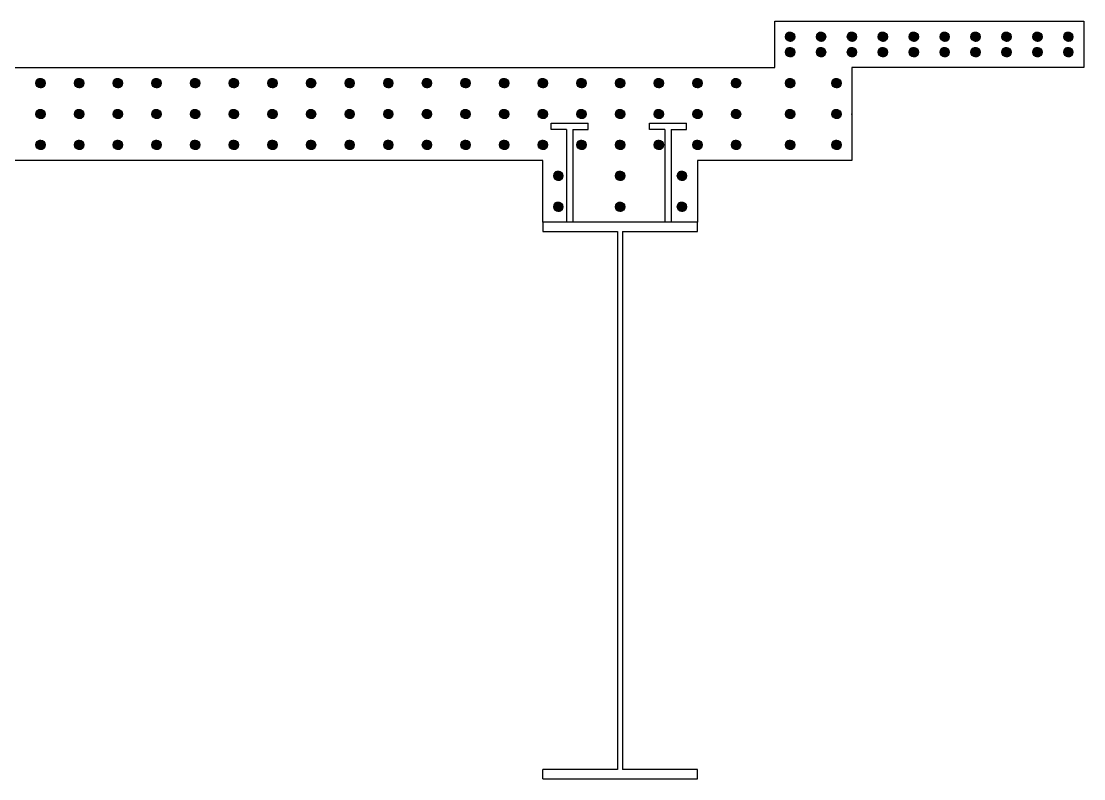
# Model space of a CAD drawing. Header units: inches. Extents: x 36 to 13036, y -2415 to 35.
# Drawn here: x 9598 to 13036, y -2415 to 35 of the extents above; entities that cross this region are included whole.
import ezdxf

# ---------------------------------------------------------------- set-up
doc = ezdxf.new("R2010")
doc.units = ezdxf.units.IN
doc.header["$MEASUREMENT"] = 0

msp = doc.modelspace()

# ---------------------------------------------------------------- hatches: boundary and pattern name
h = msp.add_hatch()
h.set_pattern_fill('ANSI31', color=256)
h.set_pattern_definition([(45, (11250, 250), (-0.088388348, 0.088388348), [])])
h.paths.add_polyline_path([(12100.6, -15.4, 1), (12070.6, -15.4, 1)])
h = msp.add_hatch()
h.set_pattern_fill('ANSI31', color=256)
h.set_pattern_definition([(45, (11350, 250), (-0.088388348, 0.088388348), [])])
h.paths.add_polyline_path([(12200.6, -15.4, 1), (12170.6, -15.4, 1)])
h = msp.add_hatch()
h.set_pattern_fill('ANSI31', color=256)
h.set_pattern_definition([(45, (11450, 250), (-0.088388348, 0.088388348), [])])
h.paths.add_polyline_path([(12300.6, -15.4, 1), (12270.6, -15.4, 1)])
h = msp.add_hatch()
h.set_pattern_fill('ANSI31', color=256)
h.set_pattern_definition([(45, (11550, 250), (-0.088388348, 0.088388348), [])])
h.paths.add_polyline_path([(12400.6, -15.4, 1), (12370.6, -15.4, 1)])
h = msp.add_hatch()
h.set_pattern_fill('ANSI31', color=256)
h.set_pattern_definition([(45, (11650, 250), (-0.088388348, 0.088388348), [])])
h.paths.add_polyline_path([(12500.6, -15.4, 1), (12470.6, -15.4, 1)])
h = msp.add_hatch()
h.set_pattern_fill('ANSI31', color=256)
h.set_pattern_definition([(45, (11750, 250), (-0.088388348, 0.088388348), [])])
h.paths.add_polyline_path([(12600.6, -15.4, 1), (12570.6, -15.4, 1)])
h = msp.add_hatch()
h.set_pattern_fill('ANSI31', color=256)
h.set_pattern_definition([(45, (11850, 250), (-0.088388348, 0.088388348), [])])
h.paths.add_polyline_path([(12700.6, -15.4, 1), (12670.6, -15.4, 1)])
h = msp.add_hatch()
h.set_pattern_fill('ANSI31', color=256)
h.set_pattern_definition([(45, (11950, 250), (-0.088388348, 0.088388348), [])])
h.paths.add_polyline_path([(12800.6, -15.4, 1), (12770.6, -15.4, 1)])
h = msp.add_hatch()
h.set_pattern_fill('ANSI31', color=256)
h.set_pattern_definition([(45, (12050, 250), (-0.088388348, 0.088388348), [])])
h.paths.add_polyline_path([(12900.6, -15.4, 1), (12870.6, -15.4, 1)])
h = msp.add_hatch()
h.set_pattern_fill('ANSI31', color=256)
h.set_pattern_definition([(45, (12150, 250), (-0.088388348, 0.088388348), [])])
h.paths.add_polyline_path([(13000.6, -15.4, 1), (12970.6, -15.4, 1)])
h = msp.add_hatch()
h.set_pattern_fill('ANSI31', color=256)
h.set_pattern_definition([(45, (11250, 200), (-0.088388348, 0.088388348), [])])
h.paths.add_polyline_path([(12100.6, -65.4, 1), (12070.6, -65.4, 1)])
h = msp.add_hatch()
h.set_pattern_fill('ANSI31', color=256)
h.set_pattern_definition([(45, (11350, 200), (-0.088388348, 0.088388348), [])])
h.paths.add_polyline_path([(12200.6, -65.4, 1), (12170.6, -65.4, 1)])
h = msp.add_hatch()
h.set_pattern_fill('ANSI31', color=256)
h.set_pattern_definition([(45, (11450, 200), (-0.088388348, 0.088388348), [])])
h.paths.add_polyline_path([(12300.6, -65.4, 1), (12270.6, -65.4, 1)])
h = msp.add_hatch()
h.set_pattern_fill('ANSI31', color=256)
h.set_pattern_definition([(45, (11550, 200), (-0.088388348, 0.088388348), [])])
h.paths.add_polyline_path([(12400.6, -65.4, 1), (12370.6, -65.4, 1)])
h = msp.add_hatch()
h.set_pattern_fill('ANSI31', color=256)
h.set_pattern_definition([(45, (11650, 200), (-0.088388348, 0.088388348), [])])
h.paths.add_polyline_path([(12500.6, -65.4, 1), (12470.6, -65.4, 1)])
h = msp.add_hatch()
h.set_pattern_fill('ANSI31', color=256)
h.set_pattern_definition([(45, (11750, 200), (-0.088388348, 0.088388348), [])])
h.paths.add_polyline_path([(12600.6, -65.4, 1), (12570.6, -65.4, 1)])
h = msp.add_hatch()
h.set_pattern_fill('ANSI31', color=256)
h.set_pattern_definition([(45, (11850, 200), (-0.088388348, 0.088388348), [])])
h.paths.add_polyline_path([(12700.6, -65.4, 1), (12670.6, -65.4, 1)])
h = msp.add_hatch()
h.set_pattern_fill('ANSI31', color=256)
h.set_pattern_definition([(45, (11950, 200), (-0.088388348, 0.088388348), [])])
h.paths.add_polyline_path([(12800.6, -65.4, 1), (12770.6, -65.4, 1)])
h = msp.add_hatch()
h.set_pattern_fill('ANSI31', color=256)
h.set_pattern_definition([(45, (12050, 200), (-0.088388348, 0.088388348), [])])
h.paths.add_polyline_path([(12900.6, -65.4, 1), (12870.6, -65.4, 1)])
h = msp.add_hatch()
h.set_pattern_fill('ANSI31', color=256)
h.set_pattern_definition([(45, (12150, 200), (-0.088388348, 0.088388348), [])])
h.paths.add_polyline_path([(13000.6, -65.4, 1), (12970.6, -65.4, 1)])
h = msp.add_hatch()
h.set_pattern_fill('ANSI31', color=256)
h.set_pattern_definition([(45, (8825, 100), (-0.088388348, 0.088388348), [])])
h.paths.add_polyline_path([(9675.6, -165.4, 1), (9645.6, -165.4, 1)])
h = msp.add_hatch()
h.set_pattern_fill('ANSI31', color=256)
h.set_pattern_definition([(45, (8950, 100), (-0.088388348, 0.088388348), [])])
h.paths.add_polyline_path([(9800.6, -165.4, 1), (9770.6, -165.4, 1)])
h = msp.add_hatch()
h.set_pattern_fill('ANSI31', color=256)
h.set_pattern_definition([(45, (9075, 100), (-0.088388348, 0.088388348), [])])
h.paths.add_polyline_path([(9925.6, -165.4, 1), (9895.6, -165.4, 1)])
h = msp.add_hatch()
h.set_pattern_fill('ANSI31', color=256)
h.set_pattern_definition([(45, (9200, 100), (-0.088388348, 0.088388348), [])])
h.paths.add_polyline_path([(10050.6, -165.4, 1), (10020.6, -165.4, 1)])
h = msp.add_hatch()
h.set_pattern_fill('ANSI31', color=256)
h.set_pattern_definition([(45, (9325, 100), (-0.088388348, 0.088388348), [])])
h.paths.add_polyline_path([(10175.6, -165.4, 1), (10145.6, -165.4, 1)])
h = msp.add_hatch()
h.set_pattern_fill('ANSI31', color=256)
h.set_pattern_definition([(45, (9450, 100), (-0.088388348, 0.088388348), [])])
h.paths.add_polyline_path([(10300.6, -165.4, 1), (10270.6, -165.4, 1)])
h = msp.add_hatch()
h.set_pattern_fill('ANSI31', color=256)
h.set_pattern_definition([(45, (9575, 100), (-0.088388348, 0.088388348), [])])
h.paths.add_polyline_path([(10425.6, -165.4, 1), (10395.6, -165.4, 1)])
h = msp.add_hatch()
h.set_pattern_fill('ANSI31', color=256)
h.set_pattern_definition([(45, (9700, 100), (-0.088388348, 0.088388348), [])])
h.paths.add_polyline_path([(10550.6, -165.4, 1), (10520.6, -165.4, 1)])
h = msp.add_hatch()
h.set_pattern_fill('ANSI31', color=256)
h.set_pattern_definition([(45, (9825, 100), (-0.088388348, 0.088388348), [])])
h.paths.add_polyline_path([(10675.6, -165.4, 1), (10645.6, -165.4, 1)])
h = msp.add_hatch()
h.set_pattern_fill('ANSI31', color=256)
h.set_pattern_definition([(45, (9950, 100), (-0.088388348, 0.088388348), [])])
h.paths.add_polyline_path([(10800.6, -165.4, 1), (10770.6, -165.4, 1)])
h = msp.add_hatch()
h.set_pattern_fill('ANSI31', color=256)
h.set_pattern_definition([(45, (10075, 100), (-0.088388348, 0.088388348), [])])
h.paths.add_polyline_path([(10925.6, -165.4, 1), (10895.6, -165.4, 1)])
h = msp.add_hatch()
h.set_pattern_fill('ANSI31', color=256)
h.set_pattern_definition([(45, (10200, 100), (-0.088388348, 0.088388348), [])])
h.paths.add_polyline_path([(11050.6, -165.4, 1), (11020.6, -165.4, 1)])
h = msp.add_hatch()
h.set_pattern_fill('ANSI31', color=256)
h.set_pattern_definition([(45, (10325, 100), (-0.088388348, 0.088388348), [])])
h.paths.add_polyline_path([(11175.6, -165.4, 1), (11145.6, -165.4, 1)])
h = msp.add_hatch()
h.set_pattern_fill('ANSI31', color=256)
h.set_pattern_definition([(45, (10450, 100), (-0.088388348, 0.088388348), [])])
h.paths.add_polyline_path([(11300.6, -165.4, 1), (11270.6, -165.4, 1)])
h = msp.add_hatch()
h.set_pattern_fill('ANSI31', color=256)
h.set_pattern_definition([(45, (10450, 100), (-0.088388348, 0.088388348), [])])
h.paths.add_polyline_path([(11300.6, -165.4, 1), (11270.6, -165.4, 1)])
h = msp.add_hatch()
h.set_pattern_fill('ANSI31', color=256)
h.set_pattern_definition([(45, (10575, 100), (-0.088388348, 0.088388348), [])])
h.paths.add_polyline_path([(11425.6, -165.4, 1), (11395.6, -165.4, 1)])
h = msp.add_hatch()
h.set_pattern_fill('ANSI31', color=256)
h.set_pattern_definition([(45, (10700, 100), (-0.088388348, 0.088388348), [])])
h.paths.add_polyline_path([(11550.6, -165.4, 1), (11520.6, -165.4, 1)])
h = msp.add_hatch()
h.set_pattern_fill('ANSI31', color=256)
h.set_pattern_definition([(45, (10825, 100), (-0.088388348, 0.088388348), [])])
h.paths.add_polyline_path([(11675.6, -165.4, 1), (11645.6, -165.4, 1)])
h = msp.add_hatch()
h.set_pattern_fill('ANSI31', color=256)
h.set_pattern_definition([(45, (10950, 100), (-0.088388348, 0.088388348), [])])
h.paths.add_polyline_path([(11800.6, -165.4, 1), (11770.6, -165.4, 1)])
h = msp.add_hatch()
h.set_pattern_fill('ANSI31', color=256)
h.set_pattern_definition([(45, (11075, 100), (-0.088388348, 0.088388348), [])])
h.paths.add_polyline_path([(11925.6, -165.4, 1), (11895.6, -165.4, 1)])
h = msp.add_hatch()
h.set_pattern_fill('ANSI31', color=256)
h.set_pattern_definition([(45, (11250, 100), (-0.088388348, 0.088388348), [])])
h.paths.add_polyline_path([(12100.6, -165.4, 1), (12070.6, -165.4, 1)])
h = msp.add_hatch()
h.set_pattern_fill('ANSI31', color=256)
h.set_pattern_definition([(45, (11400, 100), (-0.088388348, 0.088388348), [])])
h.paths.add_polyline_path([(12250.6, -165.4, 1), (12220.6, -165.4, 1)])
h = msp.add_hatch()
h.set_pattern_fill('ANSI31', color=256)
h.set_pattern_definition([(45, (8825, 0), (-0.088388348, 0.088388348), [])])
h.paths.add_polyline_path([(9675.6, -265.4, 1), (9645.6, -265.4, 1)])
h = msp.add_hatch()
h.set_pattern_fill('ANSI31', color=256)
h.set_pattern_definition([(45, (8950, 0), (-0.088388348, 0.088388348), [])])
h.paths.add_polyline_path([(9800.6, -265.4, 1), (9770.6, -265.4, 1)])
h = msp.add_hatch()
h.set_pattern_fill('ANSI31', color=256)
h.set_pattern_definition([(45, (9075, 0), (-0.088388348, 0.088388348), [])])
h.paths.add_polyline_path([(9925.6, -265.4, 1), (9895.6, -265.4, 1)])
h = msp.add_hatch()
h.set_pattern_fill('ANSI31', color=256)
h.set_pattern_definition([(45, (9200, 0), (-0.088388348, 0.088388348), [])])
h.paths.add_polyline_path([(10050.6, -265.4, 1), (10020.6, -265.4, 1)])
h = msp.add_hatch()
h.set_pattern_fill('ANSI31', color=256)
h.set_pattern_definition([(45, (9325, 0), (-0.088388348, 0.088388348), [])])
h.paths.add_polyline_path([(10175.6, -265.4, 1), (10145.6, -265.4, 1)])
h = msp.add_hatch()
h.set_pattern_fill('ANSI31', color=256)
h.set_pattern_definition([(45, (9450, 0), (-0.088388348, 0.088388348), [])])
h.paths.add_polyline_path([(10300.6, -265.4, 1), (10270.6, -265.4, 1)])
h = msp.add_hatch()
h.set_pattern_fill('ANSI31', color=256)
h.set_pattern_definition([(45, (9575, 0), (-0.088388348, 0.088388348), [])])
h.paths.add_polyline_path([(10425.6, -265.4, 1), (10395.6, -265.4, 1)])
h = msp.add_hatch()
h.set_pattern_fill('ANSI31', color=256)
h.set_pattern_definition([(45, (9700, 0), (-0.088388348, 0.088388348), [])])
h.paths.add_polyline_path([(10550.6, -265.4, 1), (10520.6, -265.4, 1)])
h = msp.add_hatch()
h.set_pattern_fill('ANSI31', color=256)
h.set_pattern_definition([(45, (9825, 0), (-0.088388348, 0.088388348), [])])
h.paths.add_polyline_path([(10675.6, -265.4, 1), (10645.6, -265.4, 1)])
h = msp.add_hatch()
h.set_pattern_fill('ANSI31', color=256)
h.set_pattern_definition([(45, (9950, 0), (-0.088388348, 0.088388348), [])])
h.paths.add_polyline_path([(10800.6, -265.4, 1), (10770.6, -265.4, 1)])
h = msp.add_hatch()
h.set_pattern_fill('ANSI31', color=256)
h.set_pattern_definition([(45, (10075, 0), (-0.088388348, 0.088388348), [])])
h.paths.add_polyline_path([(10925.6, -265.4, 1), (10895.6, -265.4, 1)])
h = msp.add_hatch()
h.set_pattern_fill('ANSI31', color=256)
h.set_pattern_definition([(45, (10200, 0), (-0.088388348, 0.088388348), [])])
h.paths.add_polyline_path([(11050.6, -265.4, 1), (11020.6, -265.4, 1)])
h = msp.add_hatch()
h.set_pattern_fill('ANSI31', color=256)
h.set_pattern_definition([(45, (10325, 0), (-0.088388348, 0.088388348), [])])
h.paths.add_polyline_path([(11175.6, -265.4, 1), (11145.6, -265.4, 1)])
h = msp.add_hatch()
h.set_pattern_fill('ANSI31', color=256)
h.set_pattern_definition([(45, (10450, 0), (-0.088388348, 0.088388348), [])])
h.paths.add_polyline_path([(11300.6, -265.4, 1), (11270.6, -265.4, 1)])
h = msp.add_hatch()
h.set_pattern_fill('ANSI31', color=256)
h.set_pattern_definition([(45, (10450, -6e-14), (-0.088388348, 0.088388348), [])])
h.paths.add_polyline_path([(11300.6, -265.4, 1), (11270.6, -265.4, 1)])
h = msp.add_hatch()
h.set_pattern_fill('ANSI31', color=256)
h.set_pattern_definition([(45, (10575, -6e-14), (-0.088388348, 0.088388348), [])])
h.paths.add_polyline_path([(11425.6, -265.4, 1), (11395.6, -265.4, 1)])
h = msp.add_hatch()
h.set_pattern_fill('ANSI31', color=256)
h.set_pattern_definition([(45, (10700, -6e-14), (-0.088388348, 0.088388348), [])])
h.paths.add_polyline_path([(11550.6, -265.4, 1), (11520.6, -265.4, 1)])
h = msp.add_hatch()
h.set_pattern_fill('ANSI31', color=256)
h.set_pattern_definition([(45, (10825, -6e-14), (-0.088388348, 0.088388348), [])])
h.paths.add_polyline_path([(11675.6, -265.4, 1), (11645.6, -265.4, 1)])
h = msp.add_hatch()
h.set_pattern_fill('ANSI31', color=256)
h.set_pattern_definition([(45, (10950, -6e-14), (-0.088388348, 0.088388348), [])])
h.paths.add_polyline_path([(11800.6, -265.4, 1), (11770.6, -265.4, 1)])
h = msp.add_hatch()
h.set_pattern_fill('ANSI31', color=256)
h.set_pattern_definition([(45, (11075, -6e-14), (-0.088388348, 0.088388348), [])])
h.paths.add_polyline_path([(11925.6, -265.4, 1), (11895.6, -265.4, 1)])
h = msp.add_hatch()
h.set_pattern_fill('ANSI31', color=256)
h.set_pattern_definition([(45, (11250, 0), (-0.088388348, 0.088388348), [])])
h.paths.add_polyline_path([(12100.6, -265.4, 1), (12070.6, -265.4, 1)])
h = msp.add_hatch()
h.set_pattern_fill('ANSI31', color=256)
h.set_pattern_definition([(45, (11400, -6e-14), (-0.088388348, 0.088388348), [])])
h.paths.add_polyline_path([(12250.6, -265.4, 1), (12220.6, -265.4, 1)])
h = msp.add_hatch()
h.set_pattern_fill('ANSI31', color=256)
h.set_pattern_definition([(45, (8825, -100), (-0.088388348, 0.088388348), [])])
h.paths.add_polyline_path([(9675.6, -365.4, 1), (9645.6, -365.4, 1)])
h = msp.add_hatch()
h.set_pattern_fill('ANSI31', color=256)
h.set_pattern_definition([(45, (8950, -100), (-0.088388348, 0.088388348), [])])
h.paths.add_polyline_path([(9800.6, -365.4, 1), (9770.6, -365.4, 1)])
h = msp.add_hatch()
h.set_pattern_fill('ANSI31', color=256)
h.set_pattern_definition([(45, (9075, -100), (-0.088388348, 0.088388348), [])])
h.paths.add_polyline_path([(9925.6, -365.4, 1), (9895.6, -365.4, 1)])
h = msp.add_hatch()
h.set_pattern_fill('ANSI31', color=256)
h.set_pattern_definition([(45, (9200, -100), (-0.088388348, 0.088388348), [])])
h.paths.add_polyline_path([(10050.6, -365.4, 1), (10020.6, -365.4, 1)])
h = msp.add_hatch()
h.set_pattern_fill('ANSI31', color=256)
h.set_pattern_definition([(45, (9325, -100), (-0.088388348, 0.088388348), [])])
h.paths.add_polyline_path([(10175.6, -365.4, 1), (10145.6, -365.4, 1)])
h = msp.add_hatch()
h.set_pattern_fill('ANSI31', color=256)
h.set_pattern_definition([(45, (9450, -100), (-0.088388348, 0.088388348), [])])
h.paths.add_polyline_path([(10300.6, -365.4, 1), (10270.6, -365.4, 1)])
h = msp.add_hatch()
h.set_pattern_fill('ANSI31', color=256)
h.set_pattern_definition([(45, (9575, -100), (-0.088388348, 0.088388348), [])])
h.paths.add_polyline_path([(10425.6, -365.4, 1), (10395.6, -365.4, 1)])
h = msp.add_hatch()
h.set_pattern_fill('ANSI31', color=256)
h.set_pattern_definition([(45, (9700, -100), (-0.088388348, 0.088388348), [])])
h.paths.add_polyline_path([(10550.6, -365.4, 1), (10520.6, -365.4, 1)])
h = msp.add_hatch()
h.set_pattern_fill('ANSI31', color=256)
h.set_pattern_definition([(45, (9825, -100), (-0.088388348, 0.088388348), [])])
h.paths.add_polyline_path([(10675.6, -365.4, 1), (10645.6, -365.4, 1)])
h = msp.add_hatch()
h.set_pattern_fill('ANSI31', color=256)
h.set_pattern_definition([(45, (9950, -100), (-0.088388348, 0.088388348), [])])
h.paths.add_polyline_path([(10800.6, -365.4, 1), (10770.6, -365.4, 1)])
h = msp.add_hatch()
h.set_pattern_fill('ANSI31', color=256)
h.set_pattern_definition([(45, (10075, -100), (-0.088388348, 0.088388348), [])])
h.paths.add_polyline_path([(10925.6, -365.4, 1), (10895.6, -365.4, 1)])
h = msp.add_hatch()
h.set_pattern_fill('ANSI31', color=256)
h.set_pattern_definition([(45, (10200, -100), (-0.088388348, 0.088388348), [])])
h.paths.add_polyline_path([(11050.6, -365.4, 1), (11020.6, -365.4, 1)])
h = msp.add_hatch()
h.set_pattern_fill('ANSI31', color=256)
h.set_pattern_definition([(45, (10325, -100), (-0.088388348, 0.088388348), [])])
h.paths.add_polyline_path([(11175.6, -365.4, 1), (11145.6, -365.4, 1)])
h = msp.add_hatch()
h.set_pattern_fill('ANSI31', color=256)
h.set_pattern_definition([(45, (10450, -100), (-0.088388348, 0.088388348), [])])
h.paths.add_polyline_path([(11300.6, -365.4, 1), (11270.6, -365.4, 1)])
h = msp.add_hatch()
h.set_pattern_fill('ANSI31', color=256)
h.set_pattern_definition([(45, (10450, -100), (-0.088388348, 0.088388348), [])])
h.paths.add_polyline_path([(11300.6, -365.4, 1), (11270.6, -365.4, 1)])
h = msp.add_hatch()
h.set_pattern_fill('ANSI31', color=256)
h.set_pattern_definition([(45, (10575, -100), (-0.088388348, 0.088388348), [])])
h.paths.add_polyline_path([(11425.6, -365.4, 1), (11395.6, -365.4, 1)])
h = msp.add_hatch()
h.set_pattern_fill('ANSI31', color=256)
h.set_pattern_definition([(45, (10700, -100), (-0.088388348, 0.088388348), [])])
h.paths.add_polyline_path([(11550.6, -365.4, 1), (11520.6, -365.4, 1)])
h = msp.add_hatch()
h.set_pattern_fill('ANSI31', color=256)
h.set_pattern_definition([(45, (10825, -100), (-0.088388348, 0.088388348), [])])
h.paths.add_polyline_path([(11675.6, -365.4, 1), (11645.6, -365.4, 1)])
h = msp.add_hatch()
h.set_pattern_fill('ANSI31', color=256)
h.set_pattern_definition([(45, (10950, -100), (-0.088388348, 0.088388348), [])])
h.paths.add_polyline_path([(11800.6, -365.4, 1), (11770.6, -365.4, 1)])
h = msp.add_hatch()
h.set_pattern_fill('ANSI31', color=256)
h.set_pattern_definition([(45, (11075, -100), (-0.088388348, 0.088388348), [])])
h.paths.add_polyline_path([(11925.6, -365.4, 1), (11895.6, -365.4, 1)])
h = msp.add_hatch()
h.set_pattern_fill('ANSI31', color=256)
h.set_pattern_definition([(45, (11250, -100), (-0.088388348, 0.088388348), [])])
h.paths.add_polyline_path([(12100.6, -365.4, 1), (12070.6, -365.4, 1)])
h = msp.add_hatch()
h.set_pattern_fill('ANSI31', color=256)
h.set_pattern_definition([(45, (11400, -100), (-0.088388348, 0.088388348), [])])
h.paths.add_polyline_path([(12250.6, -365.4, 1), (12220.6, -365.4, 1)])
h = msp.add_hatch()
h.set_pattern_fill('ANSI31', color=256)
h.set_pattern_definition([(45, (10500, -200), (-0.088388348, 0.088388348), [])])
h.paths.add_polyline_path([(11350.6, -465.4, 1), (11320.6, -465.4, 1)])
h = msp.add_hatch()
h.set_pattern_fill('ANSI31', color=256)
h.set_pattern_definition([(45, (10700, -200), (-0.088388348, 0.088388348), [])])
h.paths.add_polyline_path([(11550.6, -465.4, 1), (11520.6, -465.4, 1)])
h = msp.add_hatch()
h.set_pattern_fill('ANSI31', color=256)
h.set_pattern_definition([(45, (10900, -200), (-0.088388348, 0.088388348), [])])
h.paths.add_polyline_path([(11750.6, -465.4, 1), (11720.6, -465.4, 1)])
h = msp.add_hatch()
h.set_pattern_fill('ANSI31', color=256)
h.set_pattern_definition([(45, (10500, -300), (-0.088388348, 0.088388348), [])])
h.paths.add_polyline_path([(11350.6, -565.4, 1), (11320.6, -565.4, 1)])
h = msp.add_hatch()
h.set_pattern_fill('ANSI31', color=256)
h.set_pattern_definition([(45, (10700, -300), (-0.088388348, 0.088388348), [])])
h.paths.add_polyline_path([(11550.6, -565.4, 1), (11520.6, -565.4, 1)])
h = msp.add_hatch()
h.set_pattern_fill('ANSI31', color=256)
h.set_pattern_definition([(45, (10900, -300), (-0.088388348, 0.088388348), [])])
h.paths.add_polyline_path([(11750.6, -565.4, 1), (11720.6, -565.4, 1)])

# ---------------------------------------------------------------- linework, layer by layer
for p, q in [((12035.6, -115.4), (12035.6, 34.6)), ((12035.6, 34.6), (13035.6, 34.6)), ((13035.6, 34.6), (13035.6, -115.4)), ((1035.6, -115.4), (12035.6, -115.4)), ((13035.6, -115.4), (12285.6, -115.4)), ((12285.6, -115.4), (12285.6, -415.4)), ((11312.3, -295.4), (11432.3, -295.4)), ((11312.3, -315.4), (11312.3, -295.4)), ((11432.3, -315.4), (11432.3, -295.4)), ((11630.6, -295.4), (11750.6, -295.4)), ((11630.6, -315.4), (11630.6, -295.4)), ((11750.6, -315.4), (11750.6, -295.4)), ((11362.3, -315.4), (11312.3, -315.4)), ((11362.3, -315.4), (11362.3, -615.4)), ((11382.3, -315.4), (11382.3, -615.4)), ((11382.3, -315.4), (11432.3, -315.4)), ((11680.6, -315.4), (11630.6, -315.4)), ((11680.6, -315.4), (11680.6, -615.4)), ((11700.6, -315.4), (11700.6, -615.4)), ((11700.6, -315.4), (11750.6, -315.4)), ((11285.6, -415.4), (9285.6, -415.4)), ((11285.6, -615.4), (11285.6, -415.4)), ((12285.6, -415.4), (11785.6, -415.4)), ((11785.6, -415.4), (11785.6, -615.4)), ((11785.6, -615.4), (11285.6, -615.4)), ((11285.6, -615.4), (11285.6, -645.4)), ((11785.6, -645.4), (11785.6, -615.4)), ((11285.6, -645.4), (11527.6, -645.4)), ((11527.6, -645.4), (11527.6, -2385.4)), ((11543.6, -645.4), (11785.6, -645.4)), ((11543.6, -645.4), (11543.6, -2385.4)), ((11527.6, -2385.4), (11285.6, -2385.4)), ((11285.6, -2415.4), (11285.6, -2385.4)), ((11785.6, -2385.4), (11543.6, -2385.4)), ((11785.6, -2415.4), (11785.6, -2385.4)), ((11285.6, -2415.4), (11543.6, -2415.4)), ((11543.6, -2415.4), (11785.6, -2415.4))]:
    msp.add_line(p, q)
for centre in [(12085.6, -15.4), (12185.6, -15.4), (12285.6, -15.4), (12385.6, -15.4), (12485.6, -15.4), (12585.6, -15.4), (12685.6, -15.4), (12785.6, -15.4), (12885.6, -15.4), (12985.6, -15.4), (12085.6, -65.4), (12185.6, -65.4), (12285.6, -65.4), (12385.6, -65.4), (12485.6, -65.4), (12585.6, -65.4), (12685.6, -65.4), (12785.6, -65.4), (12885.6, -65.4), (12985.6, -65.4), (9660.6, -165.4), (9785.6, -165.4), (9910.6, -165.4), (10035.6, -165.4), (10160.6, -165.4), (10285.6, -165.4), (10410.6, -165.4), (10535.6, -165.4), (10660.6, -165.4), (10785.6, -165.4), (10910.6, -165.4), (11035.6, -165.4), (11160.6, -165.4), (11285.6, -165.4), (11285.6, -165.4), (11410.6, -165.4), (11535.6, -165.4), (11660.6, -165.4), (11785.6, -165.4), (11910.6, -165.4), (12085.6, -165.4), (12235.6, -165.4), (9660.6, -265.4), (9785.6, -265.4), (9910.6, -265.4), (10035.6, -265.4), (10160.6, -265.4), (10285.6, -265.4), (10410.6, -265.4), (10535.6, -265.4), (10660.6, -265.4), (10785.6, -265.4), (10910.6, -265.4), (11035.6, -265.4), (11160.6, -265.4), (11285.6, -265.4), (11285.6, -265.4), (11410.6, -265.4), (11535.6, -265.4), (11660.6, -265.4), (11785.6, -265.4), (11910.6, -265.4), (12085.6, -265.4), (12235.6, -265.4), (9660.6, -365.4), (9785.6, -365.4), (9910.6, -365.4), (10035.6, -365.4), (10160.6, -365.4), (10285.6, -365.4), (10410.6, -365.4), (10535.6, -365.4), (10660.6, -365.4), (10785.6, -365.4), (10910.6, -365.4), (11035.6, -365.4), (11160.6, -365.4), (11285.6, -365.4), (11285.6, -365.4), (11410.6, -365.4), (11535.6, -365.4), (11660.6, -365.4), (11785.6, -365.4), (11910.6, -365.4), (12085.6, -365.4), (12235.6, -365.4), (11335.6, -465.4), (11535.6, -465.4), (11735.6, -465.4), (11335.6, -565.4), (11535.6, -565.4), (11735.6, -565.4)]:
    msp.add_circle(centre, 15)
for p in [(9660.6, -165.4), (9785.6, -165.4), (9785.6, -165.4), (9910.6, -165.4), (9910.6, -165.4), (10035.6, -165.4), (10035.6, -165.4), (10160.6, -165.4), (10160.6, -165.4), (10285.6, -165.4), (10285.6, -165.4), (10410.6, -165.4), (10410.6, -165.4), (10535.6, -165.4), (10535.6, -165.4), (10535.6, -165.4), (10660.6, -165.4), (10660.6, -165.4), (10660.6, -165.4), (10785.6, -165.4), (10785.6, -165.4), (10785.6, -165.4), (10910.6, -165.4), (10910.6, -165.4), (10910.6, -165.4), (11035.6, -165.4), (11035.6, -165.4), (11035.6, -165.4), (11035.6, -165.4), (11160.6, -165.4), (11160.6, -165.4), (11160.6, -165.4), (11160.6, -165.4), (11285.6, -165.4), (11285.6, -165.4), (11285.6, -165.4), (11285.6, -165.4), (11660.6, -165.4), (11785.6, -165.4), (11910.6, -165.4), (12085.6, -165.4), (12235.6, -165.4), (9660.6, -265.4), (9785.6, -265.4), (9785.6, -265.4), (9910.6, -265.4), (9910.6, -265.4), (10035.6, -265.4), (10035.6, -265.4), (10160.6, -265.4), (10160.6, -265.4), (10285.6, -265.4), (10285.6, -265.4), (10410.6, -265.4), (10410.6, -265.4), (10535.6, -265.4), (10535.6, -265.4), (10535.6, -265.4), (10660.6, -265.4), (10660.6, -265.4), (10660.6, -265.4), (10785.6, -265.4), (10785.6, -265.4), (10785.6, -265.4), (10910.6, -265.4), (10910.6, -265.4), (10910.6, -265.4), (11035.6, -265.4), (11035.6, -265.4), (11035.6, -265.4), (11035.6, -265.4), (11160.6, -265.4), (11160.6, -265.4), (11160.6, -265.4), (11160.6, -265.4), (11285.6, -265.4), (11285.6, -265.4), (11285.6, -265.4), (11285.6, -265.4), (11660.6, -265.4), (11785.6, -265.4), (11910.6, -265.4), (12085.6, -265.4), (12235.6, -265.4), (12285.6, -265.4), (12285.6, -265.4), (9660.6, -365.4), (9785.6, -365.4), (9785.6, -365.4), (9910.6, -365.4), (9910.6, -365.4), (10035.6, -365.4), (10035.6, -365.4), (10160.6, -365.4), (10160.6, -365.4), (10285.6, -365.4), (10285.6, -365.4), (10410.6, -365.4), (10410.6, -365.4), (10535.6, -365.4), (10535.6, -365.4), (10535.6, -365.4), (10660.6, -365.4), (10660.6, -365.4), (10660.6, -365.4), (10785.6, -365.4), (10785.6, -365.4), (10785.6, -365.4), (10910.6, -365.4), (10910.6, -365.4), (10910.6, -365.4), (11035.6, -365.4), (11035.6, -365.4), (11035.6, -365.4), (11035.6, -365.4), (11160.6, -365.4), (11160.6, -365.4), (11160.6, -365.4), (11160.6, -365.4), (11285.6, -365.4), (11285.6, -365.4), (11285.6, -365.4), (11285.6, -365.4), (11660.6, -365.4), (11785.6, -365.4), (11910.6, -365.4), (12085.6, -365.4), (12235.6, -365.4)]:
    msp.add_point(p)

doc.saveas('drawing.dxf')
